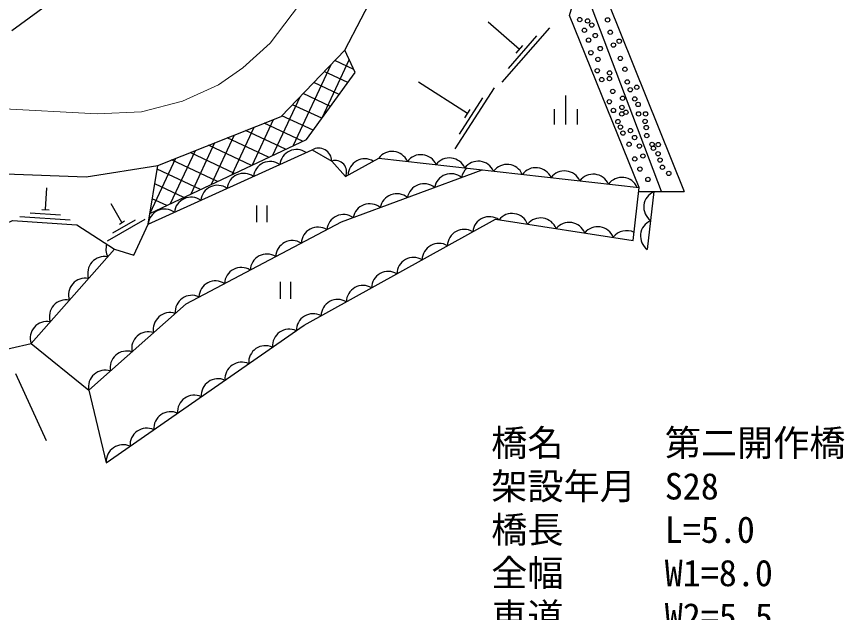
# Model space of a CAD drawing. Units: millimetres at full size, sheet at 1:1000; details may follow other scales. Extents: x 40000 to 680000, y 20000 to 380000.
# Drawn here: x 190114 to 247380, y 262819 to 304040 of the extents above; entities that cross this region are included whole.
import ezdxf
from ezdxf.enums import TextEntityAlignment as Align

# ---------------------------------------------------------------- set-up
doc = ezdxf.new("R2010")
doc.units = ezdxf.units.MM
doc.header["$LTSCALE"] = 1000
doc.linetypes.add('CHAIN', pattern=[18.5, 12, -1.5, 3.5, -1.5])
for name, color, linetype, lineweight in [('M-BGD', 7, 'Continuous', 25), ('M-BMK', 2, 'CHAIN', 13), ('M-STR-HTXT', 7, 'Continuous', 13)]:
    doc.layers.add(name, color=color, linetype=linetype, lineweight=lineweight)
doc.styles.add('ＭＳ ゴシック', font='')
doc.styles.get('ＭＳ ゴシック').set_extended_font_data('MS Gothic')

msp = doc.modelspace()

# ---------------------------------------------------------------- linework, layer by layer
at = {"layer": 'M-BGD'}
for p, q in [((224900, 301770), (222737, 303663)), ((223704, 299494), (226998, 303256)), ((224137, 300444), (226113, 302701)), ((224669, 301507), (225130, 302033)), ((211845, 300691), (209243, 295111)), ((213125, 301070), (211229, 297005)), ((213448, 300378), (212133, 300991)), ((213033, 299468), (211401, 300229)), ((221311, 297323), (217927, 299509)), ((212431, 298645), (210668, 299467)), ((220458, 294898), (223171, 299098)), ((209704, 298465), (207827, 294440)), ((211828, 297823), (209935, 298706)), ((220749, 295901), (222376, 298420)), ((228118, 296580), (228118, 298573)), ((211226, 297000), (209202, 297944)), ((221121, 297029), (221500, 297617)), ((227318, 296580), (227318, 297626)), ((228918, 296580), (228918, 297626)), ((207873, 296906), (206410, 293768)), ((209889, 295417), (207237, 296654)), ((210624, 296178), (208469, 297182)), ((206520, 296370), (204994, 293097)), ((208715, 294861), (205958, 296147)), ((205166, 295833), (203577, 292425)), ((207542, 294305), (204679, 295640)), ((203813, 295297), (202161, 291754)), ((206368, 293748), (203400, 295133)), ((202459, 294760), (200744, 291083)), ((205195, 293192), (202121, 294626)), ((201105, 294223), (199328, 290411)), ((204022, 292636), (200842, 294119)), ((199207, 289684), (199879, 293737)), ((202848, 292080), (199837, 293484)), ((192117, 290685), (192217, 292182)), ((201675, 291524), (199667, 292460)), ((233155, 291941), (236297, 291941)), ((234192, 291941), (233733, 287927)), ((197407, 289794), (196651, 291090)), ((200501, 290967), (199498, 291435)), ((206718, 290981), (206718, 289807)), ((207418, 290981), (207418, 289807)), ((191050, 290455), (193145, 290316)), ((191873, 290701), (192362, 290669)), ((190331, 290202), (193824, 289970)), ((196413, 288520), (199005, 290032)), ((196781, 289082), (198335, 289988)), ((197225, 289688), (197588, 289900)), ((191113, 281427), (196878, 287940)), ((208355, 285693), (208355, 284519)), ((209055, 285693), (209055, 284519)), ((190050, 279355), (192159, 274722))]:
    msp.add_line(p, q, dxfattribs=at)
for points in [[(238452, 332811), (235870, 323561), (236053, 322921), (234253, 316700), (234240, 315845), (231043, 305021), (236297, 291941)], [(165723, 292230), (167939, 287321), (169031, 286805), (175105, 290522), (179543, 292533), (183179, 293001), (189360, 293171), (194936, 292949), (199879, 293737), (208407, 297118), (212826, 301711), (215092, 306078), (214403, 314953), (213091, 320291), (209498, 326682)], [(233185, 292210), (228364, 304111), (231528, 314766), (234845, 323809)], [(234726, 291941), (229937, 304602), (233177, 315520), (232504, 317428)], [(189791, 303064), (198434, 309410), (206707, 308127), (207567, 309237)], [(199328, 290411), (210161, 295546), (213546, 300167), (212826, 301711)], [(199207, 289684), (210560, 294815), (211914, 294045), (212863, 292969), (215162, 294248), (233185, 292210)], [(195105, 278194), (201846, 284179), (212587, 289832), (222327, 293438)], [(196322, 273175), (210014, 282697), (223234, 290030), (232771, 288555), (233185, 292210)], [(175308, 278578), (186287, 288274), (189829, 289935), (194286, 289639), (196878, 287940), (198236, 287534), (199207, 289684)], [(141467, 258467), (146454, 260033), (164113, 270112), (166402, 273383), (172377, 275126), (177142, 275384), (185474, 280133), (191113, 281427), (195105, 278194), (196322, 273175)]]:
    msp.add_lwpolyline(points, dxfattribs=at)
for centre in [(229067, 303826), (229609, 303739), (229896, 303452), (230994, 303813), (229388, 303090), (231181, 302950), (229682, 302408), (230144, 302729), (231798, 302337), (230487, 301829), (231403, 302069), (229838, 301541), (230326, 301079), (231878, 301146), (230286, 300290), (231136, 300143), (232193, 300390), (230587, 299681), (231122, 299748), (232360, 299514), (231350, 298859), (232567, 298979), (233009, 299146), (232034, 298385), (232870, 298339), (231117, 298151), (231993, 297757), (233111, 297957), (231398, 297543), (231980, 297302), (232261, 297422), (233144, 297309), (233626, 297309), (231706, 296773), (233593, 296787), (231886, 296392), (232060, 295984), (232576, 296151), (233673, 296365), (232864, 295673), (233707, 295808), (232482, 295205), (233198, 295085), (234071, 295194), (234162, 294925), (234496, 295186), (233445, 294394), (234490, 294550), (232870, 294195), (234623, 294109), (233232, 293489), (234791, 293614), (235232, 293192), (233791, 292770)]:
    msp.add_circle(centre, 150, dxfattribs=at)
for centre, radius, start, end in [((211015, 294040), 899, 0.3454, 120.4025), ((209473, 293678), 1160, 54.8069, 173.8365), ((216090, 293551), 1160, 24.0324, 143.0621), ((218077, 293326), 1160, 24.0324, 143.0621), ((207651, 292855), 1160, 54.8069, 173.8365), ((212156, 293302), 782, 334.7953, 108.031), ((214204, 293042), 1160, 59.5715, 178.6011), ((220065, 293101), 1160, 24.0324, 143.0621), ((222052, 292876), 1160, 24.0324, 143.0621), ((224039, 292652), 1160, 24.0324, 143.0621), ((222042, 292705), 1160, 132.5957, 169.8298), ((226027, 292427), 1160, 24.0324, 143.0621), ((228014, 292202), 1160, 24.0324, 143.0621), ((205829, 292031), 1160, 54.8069, 173.8365), ((220167, 292010), 1160, 50.8002, 169.8298), ((230001, 291977), 1160, 24.0324, 143.0621), ((231989, 291753), 1160, 24.0324, 143.0621), ((204006, 291207), 1160, 54.8069, 173.8365), ((218291, 291316), 1160, 50.7984, 169.828), ((202184, 290383), 1160, 54.8069, 173.8365), ((216415, 290622), 1160, 50.7903, 169.8199), ((234661, 290861), 1160, 113.9677, 232.9973), ((214537, 289929), 1160, 50.6511, 169.6807), ((200361, 289560), 1160, 54.8069, 173.8365), ((212733, 289184), 1160, 55.1942, 174.2238), ((224385, 289255), 1160, 21.7838, 140.8134), ((222819, 289038), 1160, 54.9694, 173.999), ((226360, 288951), 1160, 21.6653, 140.695), ((228337, 288645), 1160, 21.6981, 140.7277), ((234432, 288854), 1160, 113.9677, 232.9973), ((210968, 288314), 1160, 58.2447, 177.2743), ((221076, 288160), 1160, 59.4995, 178.5292), ((230313, 288339), 1160, 21.6938, 140.7234), ((232319, 288071), 1160, 63.6404, 143.0621), ((197456, 287931), 1160, 162.1893, 206.2768), ((209198, 287383), 1160, 58.2447, 177.2743), ((219327, 287190), 1160, 59.4995, 178.5292), ((207428, 286451), 1160, 58.2447, 177.2743), ((196193, 286278), 1160, 78.9722, 198.0018), ((217578, 286220), 1160, 59.4995, 178.5292), ((205659, 285520), 1160, 58.2447, 177.2743), ((215829, 285250), 1160, 59.4995, 178.5292), ((194867, 284781), 1160, 78.9722, 198.0018), ((203883, 284592), 1160, 57.8192, 176.8488), ((214080, 284279), 1160, 59.4995, 178.5292), ((202245, 283599), 1160, 65.605, 184.6347), ((193542, 283283), 1160, 78.9722, 198.0018), ((212331, 283309), 1160, 59.4995, 178.5292), ((200731, 282401), 1160, 72.0817, 191.1113), ((210618, 282319), 1160, 61.3886, 180.4182), ((192216, 281785), 1160, 78.9722, 198.0018), ((208973, 281256), 1160, 65.3039, 184.3335), ((199235, 281074), 1160, 72.0817, 191.1113), ((207331, 280114), 1160, 65.3039, 184.3335), ((197740, 279746), 1160, 72.0817, 191.1113), ((205689, 278972), 1160, 65.3039, 184.3335), ((196244, 278418), 1160, 72.0817, 191.1113), ((204047, 277830), 1160, 65.3039, 184.3335), ((202405, 276688), 1160, 65.3039, 184.3335), ((200763, 275546), 1160, 65.3039, 184.3335), ((199121, 274405), 1160, 65.3039, 184.3335), ((197479, 273263), 1160, 65.3039, 184.3335)]:
    msp.add_arc(centre, radius, start, end, dxfattribs=at)
at = {"layer": 'M-BMK'}
msp.add_lwpolyline([(185688, 297861), (195688, 297309), (198765, 297443), (201588, 298196), (204081, 299325), (205775, 300501), (207656, 302194), (209689, 304869)], dxfattribs=at)

# ---------------------------------------------------------------- texts
at = {"layer": 'M-STR-HTXT', "style": 'ＭＳ ゴシック'}
for s, p in [('橋名', (222949, 273082)), ('第二開作橋', (234949, 273082)), ('架設年月', (222949, 270082)), ('S28', (234949, 270082)), ('橋長', (222949, 267082)), ('L=5.0', (234949, 267082)), ('全幅', (222949, 264082)), ('W1=8.0', (234949, 264082)), ('車道', (222949, 261082)), ('W2=5.5', (234949, 261082))]:
    msp.add_text(s, height=1833, dxfattribs=at).set_placement(p, align=Align.BOTTOM_LEFT)

doc.saveas('drawing.dxf')
